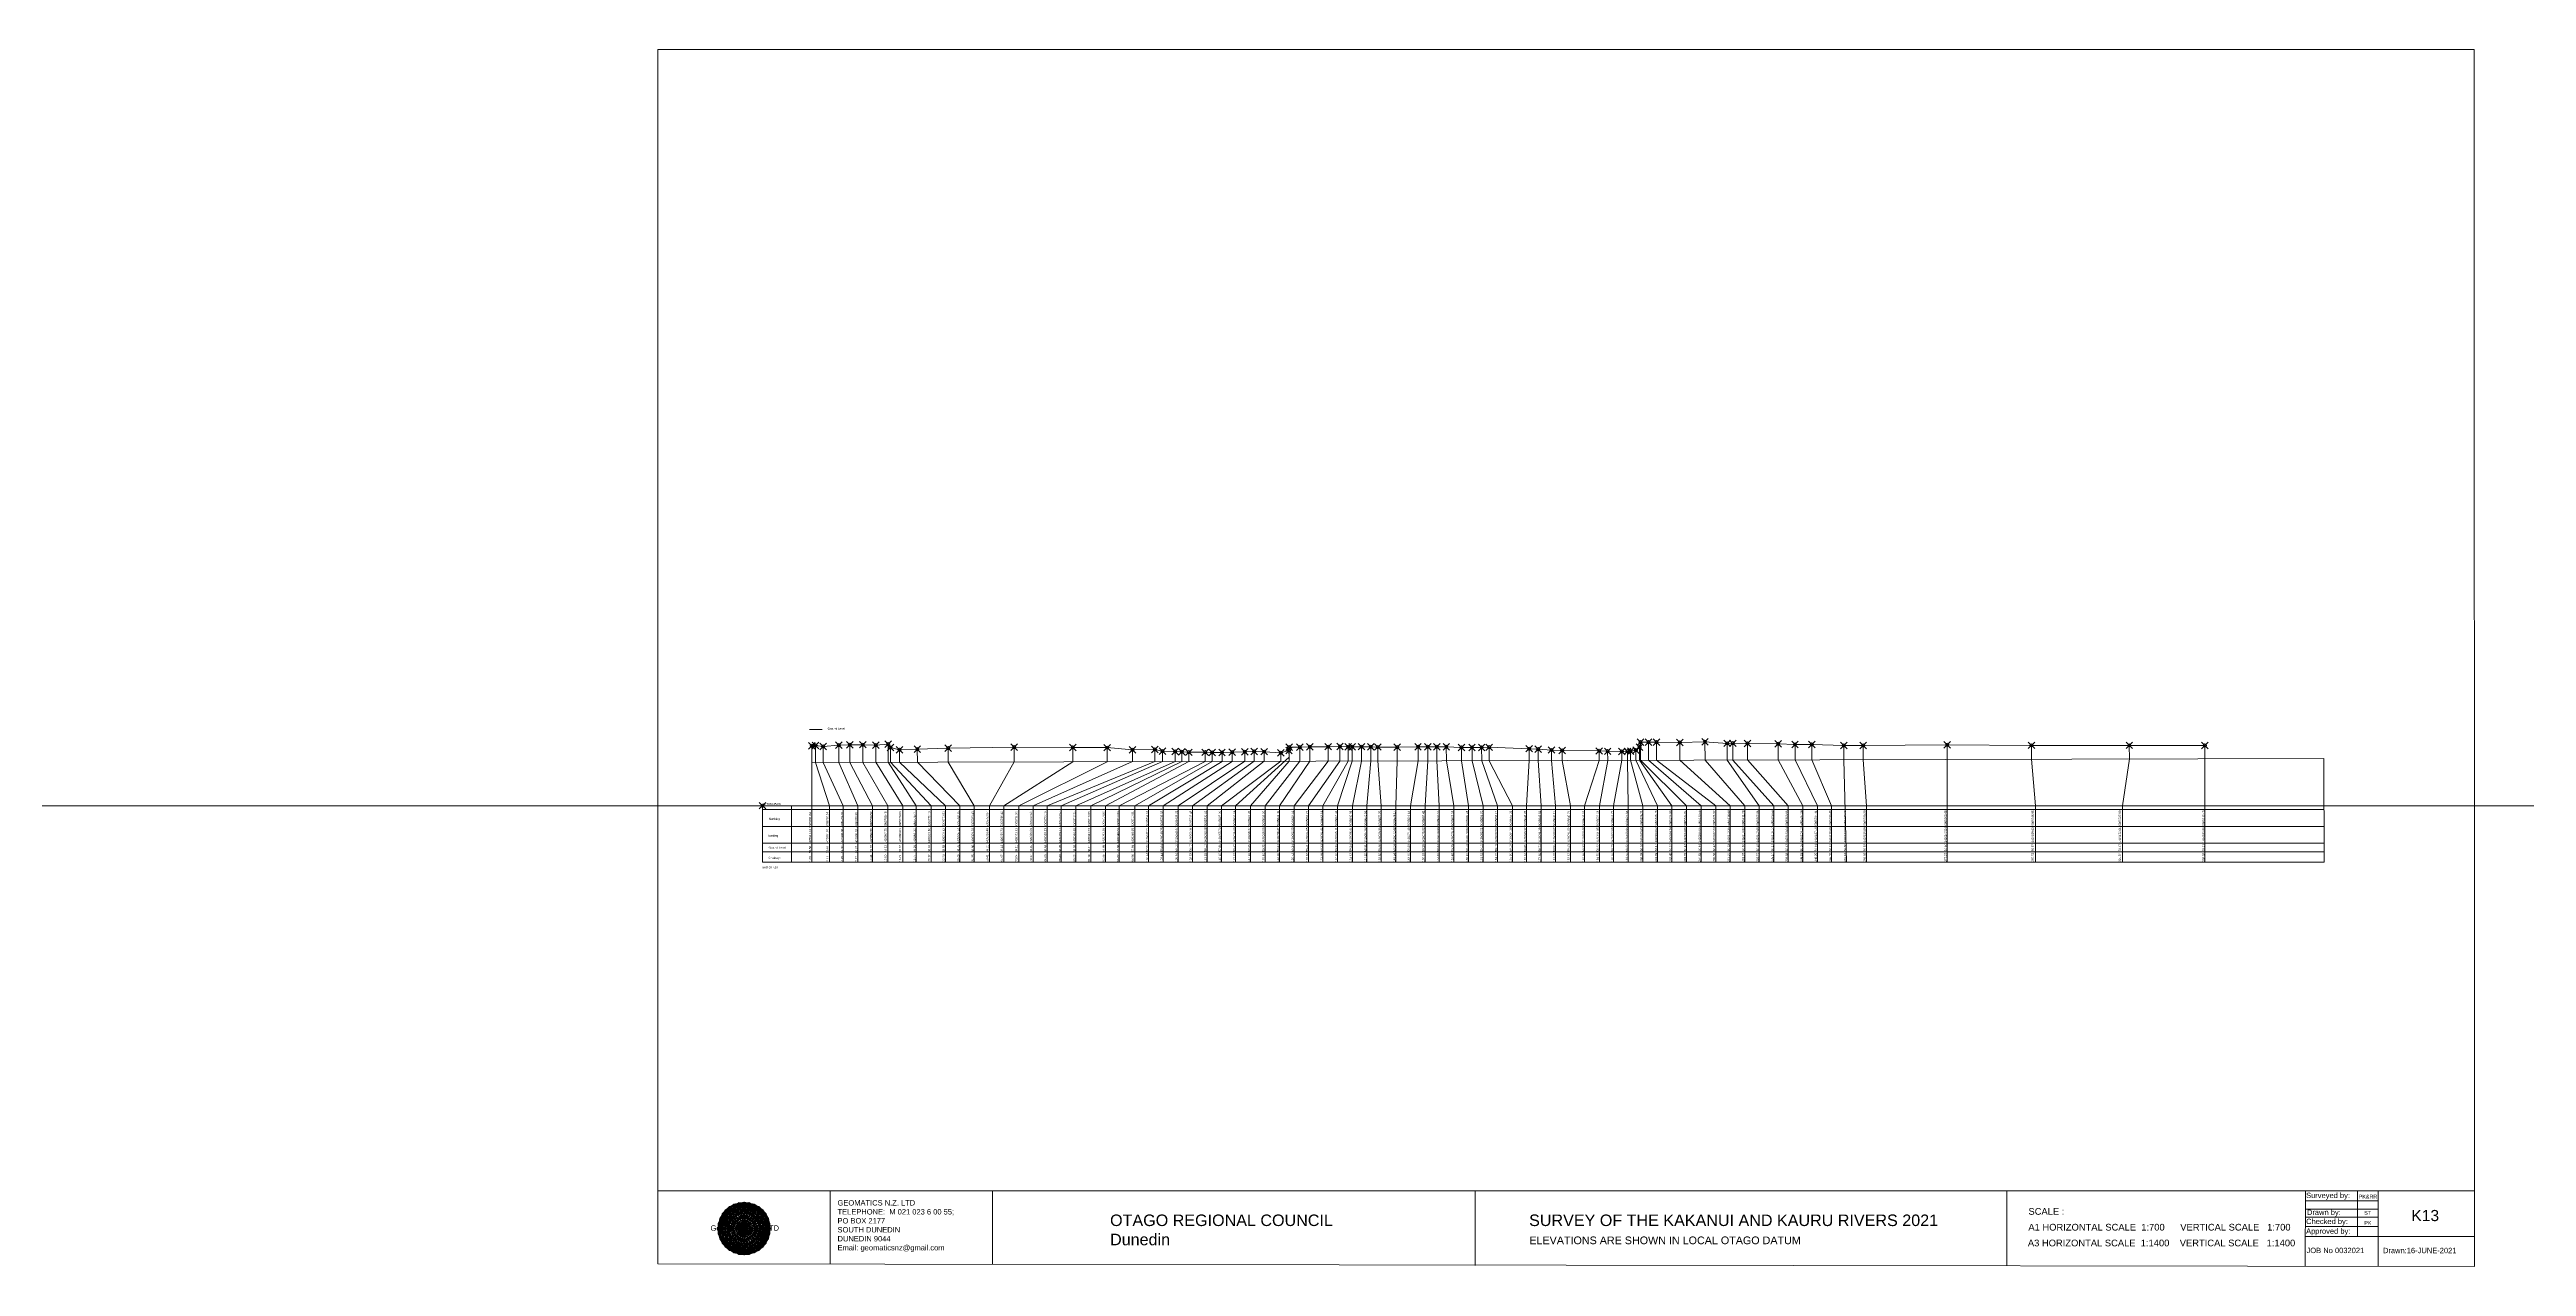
# Model space of a CAD drawing. Header units: millimetres. Extents: x -14020797 to 13046302109, y -19137686871 to 1424965380.
# Drawn here: x -2204330 to -1602099, y -66991 to 228793 of the extents above; entities that cross this region are included whole.
import ezdxf

# ---------------------------------------------------------------- set-up
doc = ezdxf.new("R2010")
doc.units = ezdxf.units.MM
doc.header["$PDMODE"] = 35
doc.header["$PDSIZE"] = 800
doc.layers.get('0').update_dxf_attribs({"lineweight": 0})
doc.layers.add('geo', color=7, linetype='Continuous', lineweight=0)
doc.styles.get("Standard").update_dxf_attribs({"font": 'arial.ttf'})

# ---------------------------------------------------------------- blocks, each defined once
blk = doc.blocks.new('Geomatics_Circle_SPT')
at = {"layer": 'geo', "color": 2, "linetype": 'Continuous', "lineweight": 0}
for p, q in [((0, 25.2), (-25.2, 0)), ((-24.7, 4.9), (-4.9, 24.7)), ((-24.7, -4.9), (4.9, 24.7)), ((-4.9, 24.7), (24.7, -4.9)), ((25.2, 0), (0, 25.2)), ((4.9, 24.7), (24.7, 4.9)), ((4.9, -24.7), (-24.7, 4.9)), ((-24.7, 0), (0, -24.7)), ((-9.7, 23.3), (-23.3, 9.6)), ((9.7, 23.3), (-23.3, -9.7)), ((-23.3, 9.7), (9.7, -23.3)), ((-21, 14), (-14, 21)), ((-21, -14), (14, 21)), ((14, -21), (-21, 14)), ((0, 0), (-17.8, 17.8)), ((0, 0), (-17.8, -17.8)), ((-14, 21), (21, -14)), ((21, 14), (-14, -21)), ((23.3, -9.7), (-9.7, 23.3)), ((-9.7, -23.3), (23.3, 9.7)), ((24.7, 4.9), (-4.9, -24.7)), ((0, 0), (17.8, 17.8)), ((0, 0), (17.8, -17.8)), ((0, -24.8), (25.2, 0)), ((23.3, 9.7), (9.7, 23.3)), ((14, 21), (21, 14)), ((17.8, 18.1), (17.8, 18.1)), ((-4.9, -24.7), (-24.7, -4.9)), ((-23.3, -9.7), (-9.7, -23.3)), ((-14, -21), (-21, -14)), ((-17.8, -17.8), (-17.8, -17.8)), ((24.7, -4.9), (4.9, -24.7)), ((9.7, -23.3), (23.3, -9.7)), ((21, -14), (14, -21)), ((18.1, -17.8), (18.1, -17.8)), ((4.9, -24.7), (4.9, -24.7))]:
    blk.add_line(p, q, dxfattribs=at)
at = {"layer": 'geo', "color": 1, "linetype": 'Continuous', "lineweight": 0}
for p, q in [((-4.9, 24.8), (-24.7, -4.9)), ((4.9, 24.7), (-24.7, 4.9)), ((-23.3, 9.7), (0, 25.2)), ((-23.3, -9.6), (0, 25.2)), ((4.9, 24.8), (-21, -14)), ((-4.9, 24.7), (-21, 14)), ((4.9, 24.7), (-14, 21)), ((-4.9, 24.7), (-14, -20.9)), ((-9.7, 23.3), (0, 25.2)), ((-9.7, -23.3), (0, 25.2)), ((0, 0), (-4.9, 24.7)), ((-4.9, 24.7), (-4.9, 24.7)), ((21, -14), (-4.9, 24.7)), ((24.8, 4.9), (-4.9, 24.7)), ((14, 21), (-4.9, 24.7)), ((-0.2, 25.1), (-0.2, 25.1)), ((0, 25.2), (9.7, -23.3)), ((0, 25.2), (23.3, -9.7)), ((0, 25.2), (23.3, 9.7)), ((0, 25.2), (9.7, 23.3)), ((0, 0), (4.9, 24.7)), ((21, 14), (4.9, 24.8)), ((14, -21), (4.9, 24.7)), ((24.7, -4.9), (4.9, 24.7)), ((4.9, 24.7), (4.9, 24.7)), ((-25.2, 0), (9.7, 23.3)), ((-25.2, 0), (-9.6, 23.3)), ((-25.2, 0), (23.3, 9.7)), ((-25.2, 0), (-23.3, 9.7)), ((-23.3, -9.7), (-25.2, 0)), ((-9.6, -23.3), (-25.2, 0)), ((9.7, -23.3), (-25.2, 0)), ((14, 21), (-24.7, -4.9)), ((-14, 21), (-24.7, 4.9)), ((21, 14), (-24.7, 4.9)), ((-21, 14), (-24.7, -4.9)), ((0, 0), (-24.7, 4.9)), ((-24.7, 4.9), (-21, -14)), ((-24.7, 4.9), (-4.9, -24.7)), ((-24.7, 4.9), (14, -21)), ((-24.7, 4.9), (-24.7, 4.9)), ((0, 0), (-24.7, -4.9)), ((-23.3, -9.6), (17.8, 17.8)), ((-23.3, 9.7), (-17.8, 17.9)), ((-23.3, -9.6), (-17.8, 17.9)), ((-23.3, 9.7), (17.8, 17.8)), ((-17.8, -17.8), (-23.3, 9.7)), ((0, -25.2), (-23.3, 9.7)), ((-23.3, 9.7), (17.8, -17.8)), ((-23.3, 9.7), (25.2, 0)), ((-23.3, 9.4), (-23.3, 9.4)), ((-23.3, -9.7), (25.2, 0)), ((14, 21), (-21, 14)), ((-14, 21), (-21, -14)), ((0, 0), (-21, 14)), ((-21, 14), (-14, -21)), ((-21, 14), (4.9, -24.7)), ((-21, 14), (-21, 14)), ((24.7, 4.9), (-21, 14)), ((0, 0), (-21, -14)), ((-17.9, 17.6), (-17.9, 17.6)), ((-17.8, 17.8), (9.7, 23.3)), ((-17.8, 17.8), (-9.6, 23.3)), ((-17.8, -17.8), (9.7, 23.3)), ((-17.8, -17.8), (-9.7, 23.3)), ((-9.7, -23.3), (-17.8, 17.8)), ((-17.8, 17.8), (9.7, -23.3)), ((-17.8, 17.8), (23.3, -9.6)), ((-17.8, 17.8), (23.3, 9.7)), ((-17.8, -17.8), (23.3, 9.7)), ((0, 0), (-14, 21)), ((-14, 21), (-4.9, -24.7)), ((-14, 21), (-14, 21)), ((24.7, -4.9), (-14, 21)), ((21, 14), (-14, 21)), ((-14, -21), (24.7, 4.9)), ((0, 0), (-14, -21)), ((-9.8, 23.1), (-9.8, 23.1)), ((-9.7, 23.3), (0, -25.2)), ((-9.6, 23.3), (17.8, -17.8)), ((-9.6, 23.3), (25.2, 0)), ((-9.6, 23.3), (17.8, 17.8)), ((-9.6, -23.3), (17.8, 17.9)), ((25.2, 0), (-9.6, -23.3)), ((-4.9, -24.7), (21, 14)), ((0, 0), (-4.9, -24.7)), ((0, -25.2), (9.7, 23.3)), ((0, 0), (14, 21)), ((0, 0), (21, 14)), ((23.3, 9.7), (0, -25.2)), ((0, 0), (24.8, 4.9)), ((0, 0), (4.9, -24.7)), ((0, 0), (14, -21)), ((0, 0), (21, -14)), ((0, 0), (24.8, -4.9)), ((4.9, -24.7), (14, 21)), ((4.9, -24.7), (24.7, 4.9)), ((9.4, 23.3), (9.4, 23.3)), ((9.7, 23.3), (17.8, -17.8)), ((9.7, 23.3), (25.2, 0)), ((9.7, 23.3), (17.8, 17.9)), ((17.8, 17.8), (9.7, -23.3)), ((25.2, 0), (9.7, -23.3)), ((21, -14), (14, 21)), ((24.7, 4.9), (14, 21)), ((14, 21), (14, 21)), ((14, -21), (21, 14)), ((17.6, 17.9), (17.6, 17.9)), ((17.8, 17.8), (23.3, -9.7)), ((17.8, 17.8), (23.3, 9.7)), ((23.3, 9.7), (17.8, -17.8)), ((24.7, -4.9), (21, 14)), ((21, 14), (21, 14)), ((21, -14), (24.7, 4.9)), ((23.1, 9.8), (23.1, 9.8)), ((23.3, 9.7), (25.2, 0)), ((25.2, 0), (23.3, -9.6)), ((24.7, 4.9), (24.7, 4.9)), ((25.1, 0.2), (25.1, 0.2)), ((-25.2, 0), (23.3, -9.7)), ((-25.1, -0.2), (-25.1, -0.2)), ((-24.7, -4.9), (-24.7, -4.9)), ((-24.7, -4.9), (-14, -21)), ((-24.7, -4.9), (4.9, -24.7)), ((-24.7, -4.9), (21, -14)), ((-17.8, -17.8), (-23.3, -9.7)), ((0, -25.2), (-23.3, -9.6)), ((17.8, -17.8), (-23.3, -9.6)), ((-23.1, -9.8), (-23.1, -9.8)), ((-21, -14), (24.7, -4.9)), ((-21, -14), (-21, -14)), ((-21, -14), (-4.9, -24.7)), ((-21, -14), (14, -21)), ((23.3, -9.7), (-17.8, -17.8)), ((-9.6, -23.3), (-17.8, -17.8)), ((9.7, -23.3), (-17.8, -17.8)), ((-17.6, -17.9), (-17.6, -17.9)), ((-14, -21), (21, -14)), ((-14, -21), (-14, -21)), ((-14, -21), (4.9, -24.7)), ((17.8, -17.8), (-9.7, -23.3)), ((0, -25.2), (-9.7, -23.3)), ((-9.4, -23.3), (-9.4, -23.3)), ((-4.9, -24.7), (24.7, -4.9)), ((-4.9, -24.7), (14, -21)), ((23.3, -9.6), (0, -25.2)), ((9.7, -23.3), (0, -25.2)), ((4.9, -24.7), (21, -14)), ((17.8, -17.8), (9.7, -23.3)), ((9.8, -23.1), (9.8, -23.1)), ((14, -21), (24.7, -4.9)), ((14, -21), (14, -21)), ((23.3, -9.6), (17.8, -17.8)), ((17.9, -17.6), (17.9, -17.6)), ((21, -14), (21, -14)), ((23.3, -9.4), (23.3, -9.4)), ((24.7, -4.9), (24.7, -4.9)), ((-4.9, -24.7), (-4.9, -24.7)), ((0.2, -25.1), (0.2, -25.1)), ((4.9, -24.7), (4.9, -24.7))]:
    blk.add_line(p, q, dxfattribs=at)
at = {"layer": 'geo', "color": 114, "linetype": 'Continuous', "lineweight": 0}
for p, q in [((-20.9, 14), (4.9, 24.7)), ((0, 25.2), (-17.8, 17.8)), ((-14, 21), (-4.9, 24.7)), ((-4.9, 24.7), (14, -21)), ((17.8, -17.8), (0, 25.2)), ((4.9, 24.7), (21, -14)), ((17.9, 17.8), (-25.2, 0)), ((-24.7, 4.9), (14, 21)), ((-24.7, -4.9), (21, 14)), ((-14, -21), (-24.7, 4.9)), ((9.7, 23.3), (-23.3, 9.7)), ((0, 0), (-23.3, 9.7)), ((-23.3, 9.7), (-9.7, -23.3)), ((0, 0), (-23.3, -9.7)), ((-4.9, -24.7), (-21, 14)), ((24.8, 4.9), (-20.9, -14)), ((-17.8, 17.8), (0, -25.2)), ((4.9, -24.7), (-14, 21)), ((0, 0), (-9.7, 23.3)), ((0, 0), (-9.7, -23.3)), ((0, 0), (9.7, 23.3)), ((0, 0), (23.3, 9.7)), ((0, 0), (9.7, -23.3)), ((0, 0), (23.3, -9.7)), ((23.3, -9.7), (9.7, 23.3)), ((14, 21), (24.7, -4.9)), ((25.2, 0), (17.8, 17.8)), ((21, 14), (24.7, 4.9)), ((-25.2, 0), (-17.8, -17.8)), ((-21, -14), (-24.7, -4.9)), ((-17.8, -17.8), (25.2, 0)), ((24.8, -4.9), (-14, -21)), ((-9.6, -23.3), (23.3, -9.7)), ((21, -14), (-4.9, -24.8)), ((0, -25.2), (17.9, -17.8)), ((14, -21), (4.9, -24.8))]:
    blk.add_line(p, q, dxfattribs=at)
at = {"layer": 'geo', "color": 250, "linetype": 'Continuous', "lineweight": 0}
for p, q in [((-4.9, 24.7), (4.9, 24.7)), ((-4.9, 24.7), (-4.9, -24.7)), ((0, 0), (0, 25.2)), ((4.9, 24.7), (4.9, -24.7)), ((0, 0), (-25.2, 0)), ((24.7, 4.9), (-24.7, 4.9)), ((-24.7, 4.9), (-24.7, -4.9)), ((-23.3, 9.7), (23.3, 9.7)), ((-23.3, 9.7), (-23.3, 9.7)), ((-23.3, -9.7), (-23.3, 9.7)), ((21, 14), (-21, 14)), ((-21, 14), (-21, -14)), ((-17.8, 17.8), (17.8, 17.8)), ((-17.8, -17.8), (-17.8, 17.8)), ((-14, 21), (-14, 21)), ((14, 21), (-14, 21)), ((-14, 20.9), (-14, -21)), ((-9.7, 23.3), (9.7, 23.3)), ((-9.7, -23.3), (-9.7, 23.3)), ((0, 0), (0, -25.2)), ((0, 0), (25.2, 0)), ((9.7, -23.3), (9.7, 23.3)), ((14, 21), (14, -21)), ((17.8, -17.8), (17.8, 17.8)), ((21, 14), (21, 14)), ((21, -14), (21, 14)), ((23.3, 9.7), (23.3, -9.7)), ((24.7, 4.9), (24.7, 4.9)), ((24.7, -4.9), (24.7, 4.9)), ((-24.7, -4.9), (24.7, -4.9)), ((23.3, -9.7), (-23.3, -9.7)), ((-21, -14), (21, -14)), ((17.8, -17.8), (-17.8, -17.8)), ((-14, -21), (14, -21)), ((9.7, -23.3), (-9.7, -23.3)), ((-4.9, -24.7), (4.9, -24.7))]:
    blk.add_line(p, q, dxfattribs=at)
blk = doc.blocks.new('GeomaticsNZ TITLE BLOCK')
at = {"color": 7, "linetype": 'Continuous', "lineweight": 0}
for p, q in [((0, 94.9), (0, 1579.2)), ((0, 1579.2), (2363.4, 1579.2)), ((2363.4, 1579.2), (2364, 94.9)), ((2364, 94.9), (0, 94.9)), ((0, 94.9), (0, 0)), ((15.9, 94.9), (2364, 94.9)), ((224.3, 95.2), (224.3, -0.3)), ((2364, 94.9), (382.6, 94.9)), ((435.8, 95.2), (435.8, -0.7)), ((1063.4, 94.9), (1063.4, -2.4)), ((1755.4, 94.9), (1755.4, -2.6)), ((2143.9, 94.9), (2143.7, -3)), ((2143.9, 81.9), (2238.6, 81.7)), ((2143.9, 71), (2238.6, 71)), ((2211.5, 94.9), (2211.5, 36.1)), ((2238.6, 94.8), (2238.6, -3.2)), ((2364, -3.5), (2364, 94.9)), ((2143.6, 60.4), (2238.6, 60.4)), ((2143.8, 48.6), (2238.6, 48.6)), ((2143.8, 35.4), (2364, 35.3)), ((0, 0), (2364, -3.5))]:
    blk.add_line(p, q, dxfattribs=at)
at = {"color": 7, "linetype": 'Continuous', "lineweight": 0, "xscale": 1.36, "yscale": 1.36, "zscale": 1.36}
blk.add_blockref('Geomatics_Circle_SPT', (112.4, 45.7), dxfattribs=at)
at = {"color": 7, "linetype": 'Continuous', "lineweight": 0}
for s, p in [('PK&RR', (2213.2, 84.8)), ('ST', (2220.3, 63.6)), ('PK', (2220.4, 50.6))]:
    blk.add_text(s, height=5, dxfattribs=at).set_placement(p)
at = {"color": 7, "linetype": 'Continuous', "lineweight": 0, "attachment_point": 1}
for s, width, heights, insert, char_height in [('{\\C256;GEOMATICS N.Z. LTD                   \\PTELEPHONE:  M 021 023 6 00 55;\\PPO BOX 2177\\PSOUTH DUNEDIN\\PDUNEDIN 9044\\PEmail: geomaticsnz@gmail.com}', 3535.727, [94.7], (234, 82.7), 7), ('{\\C256;Surveyed by:}', 3535.727, [0], (2144.7, 92.4), 7), ('{\\C256;Drawn by:}', 3535.727, [0], (2145.8, 70.4), 7), ('{\\C256;Geomatics N.Z. LTD                   }', 125.079, [15.8], (68.8, 49.9), 7), ('{\\C256;OTAGO REGIONAL COUNCIL\\PDunedin}', 3535.727, [0], (588.6, 64), 15), ('{\\C256;SURVEY OF THE KAKANUI AND KAURU RIVERS 2021}', 3535.727, [0], (1133.8, 64), 15), ('{\\C256;ELEVATIONS ARE SHOWN IN LOCAL OTAGO DATUM}', 3535.727, [0], (1134.1, 35.4), 10), ('{\\C256;Approved by:}', 3535.727, [0], (2144.7, 45.9), 7), ('{\\C256;Checked by:}', 3535.727, [0], (2144.7, 58.6), 7), ('{\\C256;JOB No 0032021}', 3535.727, [0], (2145.3, 20.8), 7), ('{\\C256;Drawn:16-JUNE-2021}', 3535.727, [0], (2244.7, 20.7), 7)]:
    blk.add_mtext_dynamic_manual_height_columns(s, width=width, gutter_width=159, heights=heights, dxfattribs=dict(at, insert=insert, char_height=char_height))

msp = doc.modelspace()

# ---------------------------------------------------------------- linework, layer by layer
at = {"color": 1, "linetype": 'Continuous', "lineweight": 0}
msp.add_line((-2019577.588, 63495.095), (-2016505.415, 63495.095), dxfattribs=at)
at = {"color": 7, "linetype": 'Continuous', "lineweight": 0}
for p, q in [((-1817500.923, 60425), (-1817493.442, 56042.142)), ((-1815582.035, 60435), (-1815574.546, 56047.251)), ((-1813604.34, 60415), (-1813596.893, 56052.515)), ((-1807930.262, 60375), (-1807922.91, 56067.621)), ((-1801827.727, 60495), (-1801820.197, 56083.868)), ((-2018995.927, 59575), (-2018995.927, 31248.305)), ((-2018995.927, 55505.696), (-1651359.795, 56484.428)), ((-2018087.878, 59605), (-2018080.885, 55508.132)), ((-2018080.885, 55508.132), (-2014657.006, 45000)), ((-2016208.467, 59395), (-2016201.841, 55513.134)), ((-2016201.841, 55513.134), (-2011392.141, 45000)), ((-2012424.905, 59715), (-2012417.75, 55523.208)), ((-2012417.75, 55523.208), (-2007805.075, 45000)), ((-2009752.992, 59776), (-2009745.745, 55530.322)), ((-2009745.745, 55530.322), (-2004247.388, 45000)), ((-2006599.329, 59826), (-2006592.011, 55538.718)), ((-2006592.011, 55538.718), (-2000513.294, 45000)), ((-2003402.782, 59716), (-2003395.666, 55547.227)), ((-2003395.666, 55547.227), (-1996838.024, 45000)), ((-2000424.69, 59956), (-2000417.178, 55555.157)), ((-2000417.178, 55555.157), (-1993624.054, 45000)), ((-1999872.59, 59156), (-1999866.447, 55556.623)), ((-1999866.447, 55556.623), (-1989949.304, 45000)), ((-1997654.688, 58576), (-1997649.544, 55562.525)), ((-1997649.544, 55562.525), (-1986503.394, 45000)), ((-1993339.962, 58756), (-1993334.531, 55574.012)), ((-1985848.537, 58977), (-1985842.762, 55593.957)), ((-1985842.762, 55593.957), (-1979481.014, 45000)), ((-1969784.561, 55636.708), (-1975800.154, 45000)), ((-1955517.402, 55674.69), (-1972302.007, 45000)), ((-1969790.656, 59207), (-1969784.561, 55636.708)), ((-1947148.37, 55696.971), (-1968647.255, 45000)), ((-1941025.628, 55713.271), (-1965175.216, 45000)), ((-1935563.898, 55727.811), (-1961805.442, 45000)), ((-1933705.613, 55732.758), (-1958338.43, 45000)), ((-1955523.279, 59118), (-1955517.402, 55674.69)), ((-1930672.861, 55740.832), (-1954770.625, 45000)), ((-1928999.509, 55745.287), (-1951178.186, 45000)), ((-1947154.192, 59108), (-1947148.37, 55696.971)), ((-1923377.356, 55760.255), (-1944261.754, 45000)), ((-1941030.571, 58609), (-1941025.628, 55713.271)), ((-1921631.954, 55764.901), (-1940420.52, 45000)), ((-1919252.994, 55771.235), (-1937137.629, 45000)), ((-1935568.953, 58689), (-1935563.898, 55727.811)), ((-1933709.96, 58279), (-1933705.613, 55732.758)), ((-1916757.639, 55777.878), (-1933543.304, 45000)), ((-1930677.057, 58199), (-1930672.861, 55740.832)), ((-1913714.74, 55785.979), (-1929948.482, 45000)), ((-1929003.543, 58109), (-1928999.509, 55745.287)), ((-1927348.525, 57979), (-1927344.72, 55749.693)), ((-1911409.93, 55792.115), (-1926474.124, 45000)), ((-1923381.145, 57980), (-1923377.356, 55760.255)), ((-1909007.889, 55798.509), (-1922889.745, 45000)), ((-1921635.667, 57940), (-1921631.954, 55764.901)), ((-1904941.327, 55809.336), (-1919402.691, 45000)), ((-1919256.662, 57920), (-1919252.994, 55771.235)), ((-1916761.501, 58040), (-1916757.639, 55777.878)), ((-1913718.724, 58120), (-1913714.74, 55785.979)), ((-1902938.372, 55814.668), (-1912327.466, 45000)), ((-1911413.989, 58170), (-1911409.93, 55792.115)), ((-1909011.869, 58130), (-1909007.889, 55798.509)), ((-1900344.077, 55821.574), (-1908789.778, 45000)), ((-1905318.476, 45000), (-1897893.219, 55828.099)), ((-1904944.827, 57860), (-1904941.327, 55809.336)), ((-1902973.725, 58421), (-1902970.802, 56709.025)), ((-1902944.237, 59251), (-1902938.372, 55814.668)), ((-1901752.079, 45000), (-1893469.853, 55839.875)), ((-1900349.93, 59251), (-1900344.077, 55821.574)), ((-1898204.75, 45000), (-1890575.665, 55847.58)), ((-1897899.198, 59331), (-1897893.219, 55828.099)), ((-1894704.826, 45000), (-1888600.151, 55852.84)), ((-1893475.829, 59341), (-1893469.853, 55839.875)), ((-1891139.535, 45000), (-1887594.554, 55855.517)), ((-1890581.747, 59411), (-1890575.665, 55847.58)), ((-1888606.037, 59301), (-1888600.151, 55852.84)), ((-1887600.487, 59331), (-1887594.554, 55855.517)), ((-1887534.832, 45000), (-1885366.164, 55861.449)), ((-1885372.104, 59341), (-1885366.164, 55861.449)), ((-1884054.452, 45000), (-1883096.6, 55867.491)), ((-1883102.478, 59311), (-1883096.6, 55867.491)), ((-1881401.601, 59262), (-1881395.815, 55872.019)), ((-1880527.727, 45000), (-1881395.815, 55872.019)), ((-1876655.308, 59242), (-1876649.577, 55884.655)), ((-1873402.474, 45000), (-1871590.687, 55898.123)), ((-1871596.48, 59292), (-1871590.687, 55898.123)), ((-1869869.292, 45000), (-1869199.734, 55904.488)), ((-1869205.516, 59292), (-1869199.734, 55904.488)), ((-1867052.215, 59302), (-1867046.426, 55910.221)), ((-1866449.989, 45000), (-1867046.426, 55910.221)), ((-1864721.127, 59292), (-1864715.365, 55916.426)), ((-1862926.449, 45000), (-1864715.365, 55916.426)), ((-1861048.788, 59142), (-1861043.299, 55926.202)), ((-1859319.515, 45000), (-1861043.299, 55926.202)), ((-1858473.262, 59133), (-1858467.8, 55933.059)), ((-1855765.751, 45000), (-1858467.8, 55933.059)), ((-1856131.946, 59133), (-1856126.495, 55939.292)), ((-1852272.37, 45000), (-1856126.495, 55939.292)), ((-1854296.531, 59193), (-1854290.985, 55944.178)), ((-1848634.085, 45000), (-1854290.985, 55944.178)), ((-1845188.999, 45000), (-1844543.616, 55970.128)), ((-1844548.537, 58853), (-1844543.616, 55970.128)), ((-1842394.296, 58733), (-1842389.59, 55975.863)), ((-1839123.277, 58534), (-1839118.926, 55984.57)), ((-1838138.755, 45000), (-1839118.926, 55984.57)), ((-1836544.085, 58434), (-1836539.915, 55991.436)), ((-1834567.961, 45000), (-1836539.915, 55991.436)), ((-1831096.572, 45000), (-1827538.297, 56015.4)), ((-1827542.203, 58304), (-1827538.297, 56015.4)), ((-1827513.146, 45000), (-1825491.341, 56020.85)), ((-1825495.101, 58224), (-1825491.341, 56020.85)), ((-1824056.208, 45000), (-1822038.781, 56030.041)), ((-1822042.492, 58204), (-1822038.781, 56030.041)), ((-1820651.699, 58224), (-1820647.96, 56033.744)), ((-1820472.782, 45000), (-1820647.96, 56033.744)), ((-1819903.625, 58284), (-1819899.787, 56035.736)), ((-1816952.6, 45000), (-1819899.787, 56035.736)), ((-1818608.295, 58474), (-1818604.139, 56039.185)), ((-1818604.139, 56039.185), (-1813369.174, 45000)), ((-1817750.221, 59215), (-1817744.804, 56041.473)), ((-1817744.804, 56041.473), (-1809891.913, 45000)), ((-1817493.442, 56042.142), (-1806360.053, 45000)), ((-1813596.893, 56052.515), (-1799231.248, 45000)), ((-1807922.91, 56067.621), (-1795731.952, 45000)), ((-1801820.197, 56083.868), (-1792179.986, 45000)), ((-1796426.204, 60156), (-1796419.278, 56098.246)), ((-1796419.278, 56098.246), (-1788637.249, 45000)), ((-1795061.275, 60166), (-1795054.338, 56101.88)), ((-1795054.338, 56101.88), (-1785052.068, 45000)), ((-1791517.497, 60116), (-1791510.662, 56111.314)), ((-1791510.662, 56111.314), (-1781572.966, 45000)), ((-1784021.705, 60046), (-1784015.023, 56131.269)), ((-1784015.023, 56131.269), (-1778008.996, 45000)), ((-1779943.014, 59906), (-1779936.589, 56142.127)), ((-1779936.589, 56142.127), (-1774511.304, 45000)), ((-1775826.653, 59846), (-1775820.35, 56153.085)), ((-1775820.35, 56153.085), (-1771038.702, 45000)), ((-1768067.141, 59657), (-1768061.195, 56173.742)), ((-1768061.195, 56173.742), (-1767437.983, 31248.305)), ((-1763367.046, 59647), (-1763361.139, 56186.255)), ((-1762561.12, 45000), (-1763361.139, 56186.255)), ((-1742923.009, 59798), (-1742916.937, 56240.682)), ((-1742916.937, 56240.682), (-1742916.937, 31248.305)), ((-1722468.124, 59669), (-1722462.366, 56295.137)), ((-1721507.946, 45000), (-1722462.366, 56295.137)), ((-1700311.24, 45000), (-1698653.461, 56358.521)), ((-1698659.113, 59670), (-1698653.461, 56358.521)), ((-1680282.006, 59611), (-1680276.538, 56407.445)), ((-1680276.538, 56407.445), (-1680276.538, 31248.305)), ((-1651359.795, 56484.428), (-1651295.084, 31248.305)), ((-2030965.276, 45000), (-2030965.276, 31248.305)), ((-2030965.276, 45000), (-1651330.346, 45000)), ((-2030965.276, 44076.552), (-1651327.978, 44076.552)), ((-2023952.127, 45000), (-2023952.127, 31248.305)), ((-2014657.006, 31248.305), (-2014657.006, 45000)), ((-2011392.141, 31248.305), (-2011392.141, 45000)), ((-2007805.075, 31248.305), (-2007805.075, 45000)), ((-2004247.388, 31248.305), (-2004247.388, 45000)), ((-2000513.294, 31248.305), (-2000513.294, 45000)), ((-1996838.024, 31248.305), (-1996838.024, 45000)), ((-1993624.054, 31248.305), (-1993624.054, 45000)), ((-1989949.304, 31248.305), (-1989949.304, 45000)), ((-1986503.394, 31248.305), (-1986503.394, 45000)), ((-1979481.014, 31248.305), (-1979481.014, 45000)), ((-1975800.154, 31248.305), (-1975800.154, 45000)), ((-1972302.007, 31248.305), (-1972302.007, 45000)), ((-1968647.255, 31248.305), (-1968647.255, 45000)), ((-1965175.216, 31248.305), (-1965175.216, 45000)), ((-1961805.442, 31248.305), (-1961805.442, 45000)), ((-1958338.43, 31248.305), (-1958338.43, 45000)), ((-1954770.625, 31248.305), (-1954770.625, 45000)), ((-1951178.186, 31248.305), (-1951178.186, 45000)), ((-1944261.754, 31248.305), (-1944261.754, 45000)), ((-1940420.52, 31248.305), (-1940420.52, 45000)), ((-1937137.629, 31248.305), (-1937137.629, 45000)), ((-1933543.304, 31248.305), (-1933543.304, 45000)), ((-1929948.482, 31248.305), (-1929948.482, 45000)), ((-1926474.124, 31248.305), (-1926474.124, 45000)), ((-1922889.745, 31248.305), (-1922889.745, 45000)), ((-1919402.691, 31248.305), (-1919402.691, 45000)), ((-1915944.042, 31248.305), (-1915944.042, 45000)), ((-1912327.466, 31248.305), (-1912327.466, 45000)), ((-1908789.778, 31248.305), (-1908789.778, 45000)), ((-1905318.476, 31248.305), (-1905318.476, 45000)), ((-1901752.079, 31248.305), (-1901752.079, 45000)), ((-1898204.75, 31248.305), (-1898204.75, 45000)), ((-1894704.826, 31248.305), (-1894704.826, 45000)), ((-1891139.535, 31248.305), (-1891139.535, 45000)), ((-1887534.832, 31248.305), (-1887534.832, 45000)), ((-1884054.452, 31248.305), (-1884054.452, 45000)), ((-1880527.727, 31248.305), (-1880527.727, 45000)), ((-1877017.035, 31248.305), (-1877017.035, 45000)), ((-1873402.474, 31248.305), (-1873402.474, 45000)), ((-1869869.292, 31248.305), (-1869869.292, 45000)), ((-1866449.989, 31248.305), (-1866449.989, 45000)), ((-1862926.449, 31248.305), (-1862926.449, 45000)), ((-1859319.515, 31248.305), (-1859319.515, 45000)), ((-1855765.751, 31248.305), (-1855765.751, 45000)), ((-1852272.37, 31248.305), (-1852272.37, 45000)), ((-1848634.085, 31248.305), (-1848634.085, 45000)), ((-1845188.999, 31248.305), (-1845188.999, 45000)), ((-1841677.245, 31248.305), (-1841677.245, 45000)), ((-1838138.755, 31248.305), (-1838138.755, 45000)), ((-1834567.961, 31248.305), (-1834567.961, 45000)), ((-1831096.572, 31248.305), (-1831096.572, 45000)), ((-1827513.146, 31248.305), (-1827513.146, 45000)), ((-1824056.208, 31248.305), (-1824056.208, 45000)), ((-1820472.782, 31248.305), (-1820472.782, 45000)), ((-1816952.6, 31248.305), (-1816952.6, 45000)), ((-1816952.6, 45000), (-1816952.6, 45000)), ((-1813369.174, 31248.305), (-1813369.174, 45000)), ((-1809891.913, 31248.305), (-1809891.913, 45000)), ((-1806360.053, 31248.305), (-1806360.053, 45000)), ((-1802730.543, 31248.305), (-1802730.543, 45000)), ((-1799231.248, 31248.305), (-1799231.248, 45000)), ((-1795731.952, 31248.305), (-1795731.952, 45000)), ((-1792179.986, 31248.305), (-1792179.986, 45000)), ((-1788637.249, 31248.305), (-1788637.249, 45000)), ((-1785052.068, 31248.305), (-1785052.068, 45000)), ((-1781572.966, 31248.305), (-1781572.966, 45000)), ((-1778008.996, 31248.305), (-1778008.996, 45000)), ((-1774511.304, 31248.305), (-1774511.304, 45000)), ((-1771038.702, 31248.305), (-1771038.702, 45000)), ((-1762561.12, 31248.305), (-1762561.12, 45000)), ((-1721507.946, 31248.305), (-1721507.946, 45173.66)), ((-1700311.24, 31248.305), (-1700311.24, 45173.66)), ((-2030965.276, 39973.87), (-1651317.458, 39973.87)), ((-2030965.276, 35906.671), (-1651307.029, 35906.671)), ((-2030965.276, 33759.229), (-1651301.523, 33759.229)), ((-2030965.276, 31248.305), (-1651295.084, 31248.305)), ((-2027784.112, 29878.784), (-2027784.112, 29878.784))]:
    msp.add_line(p, q, dxfattribs=at)
at = {"color": 3}
msp.add_line((-14020796.985, 45000), (6932249.242, 45000), dxfattribs=at)
at = {"color": 7}
for p in [(-2596365.726, 45000), (-2051092.996, 45000), (-1669995.056, 45000)]:
    msp.add_line(p, (-741598.843, 45000), dxfattribs=at)
at = {"color": 1}
msp.add_lwpolyline([(-2018995.927, 59575), (-2018087.878, 59605), (-2016208.467, 59395), (-2012424.905, 59715), (-2009752.992, 59776), (-2006599.329, 59826), (-2003402.782, 59716), (-2000424.69, 59956), (-1999872.59, 59156), (-1997654.688, 58576), (-1993339.962, 58756), (-1985848.537, 58977), (-1969790.656, 59207), (-1955523.279, 59118), (-1947154.192, 59108), (-1941030.571, 58609), (-1935568.953, 58689), (-1933709.96, 58279), (-1930677.057, 58199), (-1929003.543, 58109), (-1927348.525, 57979), (-1923381.145, 57980), (-1921635.667, 57940), (-1919256.662, 57920), (-1916761.501, 58040), (-1913718.724, 58120), (-1911413.989, 58170), (-1909011.869, 58130), (-1904944.827, 57860), (-1902973.725, 58421), (-1902944.237, 59251), (-1900349.93, 59251), (-1897899.198, 59331), (-1893475.829, 59341), (-1890581.747, 59411), (-1888606.037, 59301), (-1887600.487, 59331), (-1885372.104, 59341), (-1883102.478, 59311), (-1881401.601, 59262), (-1876655.308, 59242), (-1871596.48, 59292), (-1869205.516, 59292), (-1867052.215, 59302), (-1864721.127, 59292), (-1861048.788, 59142), (-1858473.262, 59133), (-1856131.946, 59133), (-1854296.531, 59193), (-1844548.537, 58853), (-1842394.296, 58733), (-1839123.277, 58534), (-1836544.085, 58434), (-1827542.203, 58304), (-1825495.101, 58224), (-1822042.492, 58204), (-1820651.699, 58224), (-1819903.625, 58284), (-1818608.295, 58474), (-1817750.221, 59215), (-1817500.923, 60425), (-1815582.035, 60435), (-1813604.34, 60415), (-1807930.262, 60375), (-1801827.727, 60495), (-1796426.204, 60156), (-1795061.275, 60166), (-1791517.497, 60116), (-1784021.705, 60046), (-1779943.014, 59906), (-1775826.653, 59846), (-1768067.141, 59657), (-1763367.046, 59647), (-1742923.009, 59798), (-1722468.124, 59669), (-1698659.113, 59670), (-1680282.006, 59611)], dxfattribs=at)
at = {"color": 7, "linetype": 'Continuous', "lineweight": 0}
for points in [[(-1983007.046, 31248.305), (-1983007.046, 45000), (-1993334.531, 55574.012)], [(-1927344.72, 55749.693), (-1947577.405, 45000), (-1947577.405, 31248.305)], [(-1902970.979, 56812.628), (-1915944.042, 45000)], [(-1876649.577, 55884.655), (-1877017.035, 45000)], [(-1842389.59, 55975.863), (-1841677.245, 45000)], [(-1815574.546, 56047.251), (-1802730.543, 45000)]]:
    msp.add_lwpolyline(points, dxfattribs=at)
for p in [(-2018995.927, 59575), (-2018087.878, 59605), (-2012424.905, 59715), (-2009752.992, 59776), (-2006599.329, 59826), (-2003402.782, 59716), (-2000424.69, 59956), (-1817500.923, 60425), (-1815582.035, 60435), (-1813604.34, 60415), (-1807930.262, 60375), (-1801827.727, 60495), (-1796426.204, 60156), (-1795061.275, 60166), (-1791517.497, 60116), (-1784021.705, 60046), (-1779943.014, 59906), (-1775826.653, 59846), (-1768067.141, 59657), (-1763367.046, 59647), (-1742923.009, 59798), (-1722468.124, 59669), (-1698659.113, 59670), (-1680282.006, 59611), (-2016208.467, 59395), (-1999872.59, 59156), (-1997654.688, 58576), (-1993339.962, 58756), (-1985848.537, 58977), (-1969790.656, 59207), (-1955523.279, 59118), (-1947154.192, 59108), (-1941030.571, 58609), (-1935568.953, 58689), (-1933709.96, 58279), (-1930677.057, 58199), (-1929003.543, 58109), (-1927348.525, 57979), (-1923381.145, 57980), (-1921635.667, 57940), (-1919256.662, 57920), (-1916761.501, 58040), (-1913718.724, 58120), (-1911413.989, 58170), (-1909011.869, 58130), (-1904944.827, 57860), (-1902973.725, 58421), (-1902944.237, 59251), (-1900349.93, 59251), (-1897899.198, 59331), (-1893475.829, 59341), (-1890581.747, 59411), (-1888606.037, 59301), (-1887600.487, 59331), (-1885372.104, 59341), (-1883102.478, 59311), (-1881401.601, 59262), (-1876655.308, 59242), (-1871596.48, 59292), (-1869205.516, 59292), (-1867052.215, 59302), (-1864721.127, 59292), (-1861048.788, 59142), (-1858473.262, 59133), (-1856131.946, 59133), (-1854296.531, 59193), (-1844548.537, 58853), (-1842394.296, 58733), (-1839123.277, 58534), (-1836544.085, 58434), (-1827542.203, 58304), (-1825495.101, 58224), (-1822042.492, 58204), (-1820651.699, 58224), (-1819903.625, 58284), (-1818608.295, 58474), (-1817750.221, 59215), (-2030965.276, 45000)]:
    msp.add_point(p, dxfattribs=at)

# ---------------------------------------------------------------- block references
at = {"color": 7, "linetype": 'Continuous', "lineweight": 0, "xscale": 186.8759599228005, "yscale": 186.8759599228005, "zscale": 186.8759599228005}
msp.add_blockref('GeomaticsNZ TITLE BLOCK', (-2056469.668, -66328.498), dxfattribs=at)

# ---------------------------------------------------------------- texts
at = {"color": 7, "linetype": 'Continuous', "lineweight": 0}
for s, height, p in [('Ground Level', 500, (-2015146.642, 63472.891)), ('DATUM 45.00', 500, (-2031036.023, 45146.766)), ('Easting', 500, (-2029511.822, 37481.59)), ('Northing', 500, (-2029439.017, 41560.657)), ('Section K13', 500, (-2031036.034, 29797.682)), ('Ground Level', 500, (-2029493.745, 34533.521)), ('Chainage', 500, (-2029491.358, 32077.102)), ('SCALE :  ', 1629.1211, (-1723182.25, -54431.391)), ('K13', 2715.2018, (-1630087.345, -55973.519)), ('A1 HORIZONTAL SCALE  1:700      VERTICAL SCALE   1:700 ', 1629.12108, (-1723198.916, -58265.326)), ('A3 HORIZONTAL SCALE  1:1400    VERTICAL SCALE   1:1400 ', 1629.12108, (-1723321.188, -62099.261))]:
    msp.add_text(s, height=height, dxfattribs=at).set_placement(p)
for s, p in [('1.20    59.58  1425991.14  5005791.04', (-2019163.805, 31345.908)), ('2.11    59.61  1425991.97  5005790.64', (-2014959.843, 31401.502)), ('3.99    59.40  1425993.38  5005789.38', (-2011425.806, 31392.634)), ('7.77    59.72  1425995.33  5005785.95', (-2007891.427, 31388.882)), ('10.44   59.78  1425996.58  5005783.52', (-2004357.049, 31345.908)), ('13.60   59.83  1425997.75  5005780.48', (-2000822.67, 31345.908)), ('16.79   59.72  1425999.83  5005778.03', (-1997288.292, 31345.908)), ('19.77   59.96  1426001.32  5005775.44', (-1993753.913, 31345.908)), ('20.32   59.16  1426001.80  5005775.10', (-1990219.535, 31401.502)), ('22.54   58.58  1426003.42  5005773.53', (-1986685.156, 31401.502)), ('26.86   58.76  1426005.52  5005769.73', (-1983150.778, 31401.502)), ('34.35   58.98  1426009.58  5005763.43', (-1979616.4, 31392.634)), ('50.41   59.21  1426018.49  5005750.07', (-1976082.021, 31392.975)), ('64.67   59.12  1426026.73  5005738.42', (-1972547.984, 31395.704)), ('73.04   59.11  1426031.51  5005731.55', (-1969013.605, 31388.882)), ('79.17   58.61  1426035.09  5005726.58', (-1965479.227, 31388.882)), ('84.63   58.69  1426038.33  5005722.18', (-1961944.848, 31393.657)), ('86.49   58.28  1426039.27  5005720.57', (-1958410.47, 31393.657)), ('89.52   58.20  1426040.49  5005717.73', (-1954876.091, 31393.657)), ('91.19   58.11  1426041.73  5005716.55', (-1951341.713, 31392.975)), ('92.85   57.98  1426042.38  5005714.99', (-1947807.334, 31392.975)), ('96.82   57.98  1426045.08  5005712.03', (-1944272.956, 31392.975)), ('98.56   57.94  1426045.95  5005710.51', (-1940738.577, 31392.975)), ('100.94  57.92  1426047.24  5005708.51', (-1937204.54, 31345.908)), ('103.44  58.04  1426048.75  5005706.52', (-1933670.503, 31345.908)), ('106.48  58.12  1426050.47  5005704.01', (-1930136.124, 31345.908)), ('108.78  58.17  1426052.31  5005702.48', (-1926602.087, 31345.908)), ('111.19  58.13  1426053.28  5005700.23', (-1923067.708, 31345.908)), ('115.25  57.86  1426055.76  5005697.00', (-1919533.33, 31345.908)), ('117.22  58.42  1426056.68  5005695.24', (-1915999.292, 31345.908)), ('117.25  59.25  1426056.47  5005695.06', (-1912465.255, 31345.908)), ('119.85  59.25  1426058.56  5005693.35', (-1908931.218, 31345.908)), ('122.30  59.33  1426059.47  5005691.00', (-1905396.839, 31345.908)), ('126.72  59.34  1426062.23  5005687.53', (-1901862.461, 31345.908)), ('129.62  59.41  1426064.05  5005685.27', (-1898328.082, 31345.908)), ('131.59  59.30  1426064.44  5005683.14', (-1894794.045, 31345.908)), ('132.60  59.33  1426065.11  5005682.38', (-1891259.666, 31345.908)), ('134.83  59.34  1426066.44  5005680.59', (-1887725.288, 31345.908)), ('137.10  59.31  1426067.93  5005678.86', (-1884190.909, 31345.908)), ('138.80  59.26  1426069.33  5005677.76', (-1880656.531, 31345.908)), ('143.54  59.24  1426072.48  5005674.17', (-1877122.153, 31345.908)), ('148.60  59.29  1426074.13  5005669.16', (-1873587.774, 31345.908)), ('150.99  59.29  1426075.82  5005667.42', (-1870053.396, 31345.908)), ('153.15  59.30  1426076.93  5005665.57', (-1866519.358, 31345.908)), ('155.48  59.29  1426078.15  5005663.58', (-1862984.98, 31345.908)), ('159.15  59.14  1426079.83  5005660.28', (-1859450.601, 31345.908)), ('161.72  59.13  1426082.21  5005658.79', (-1855916.223, 31345.908)), ('164.07  59.13  1426082.53  5005656.17', (-1852381.844, 31345.908)), ('165.90  59.19  1426084.10  5005655.02', (-1848847.466, 31345.908)), ('175.65  58.85  1426089.32  5005646.78', (-1845313.428, 31345.908)), ('177.80  58.73  1426091.29  5005645.52', (-1841779.05, 31345.908)), ('181.07  58.53  1426093.67  5005643.19', (-1838244.672, 31345.908)), ('183.65  58.43  1426094.62  5005640.71', (-1834710.293, 31345.908)), ('192.66  58.30  1426100.48  5005633.82', (-1831175.915, 31345.908)), ('194.70  58.22  1426101.85  5005632.28', (-1827641.536, 31345.908)), ('198.16  58.20  1426102.85  5005628.77', (-1824107.158, 31345.908)), ('199.55  58.22  1426103.95  5005627.84', (-1820573.12, 31345.908)), ('200.29  58.28  1426103.63  5005626.71', (-1817038.742, 31401.502)), ('201.59  58.47  1426104.52  5005625.75', (-1813504.363, 31401.502)), ('202.45  59.22  1426104.74  5005624.86', (-1809970.326, 31401.502)), ('202.70  60.43  1426104.86  5005624.64', (-1806436.289, 31401.502)), ('204.62  60.44  1426106.66  5005623.55', (-1802901.91, 31401.502)), ('206.59  60.42  1426107.20  5005621.52', (-1799367.532, 31401.502)), ('212.27  60.38  1426110.35  5005616.80', (-1795833.494, 31401.502)), ('218.37  60.50  1426113.82  5005611.78', (-1792299.116, 31401.502)), ('223.77  60.16  1426117.65  5005607.86', (-1788764.737, 31401.502)), ('225.14  60.17  1426118.17  5005606.56', (-1785230.359, 31401.502)), ('228.68  60.12  1426120.64  5005603.96', (-1781696.321, 31401.502)), ('236.18  60.05  1426124.13  5005597.26', (-1778161.943, 31401.502)), ('240.25  59.91  1426127.18  5005594.41', (-1774627.564, 31401.502)), ('244.37  59.85  1426128.69  5005590.45', (-1771093.527, 31401.502)), ('252.13  59.66  1426134.09  5005584.75', (-1767559.149, 31401.502)), ('256.83  59.65  1426135.89  5005580.28', (-1762750.6, 31401.502)), ('277.27  59.80  1426147.54  5005563.48', (-1743097.851, 31401.502)), ('297.73  59.67  1426159.60  5005546.95', (-1721906.42, 31401.502)), ('321.54  59.67  1426172.61  5005527.00', (-1700718.713, 31392.634)), ('339.92  59.61  1426183.88  5005512.45', (-1680374.615, 31392.634))]:
    msp.add_text(s, height=500, rotation=90, dxfattribs=at).set_placement(p)

doc.saveas('drawing.dxf')
